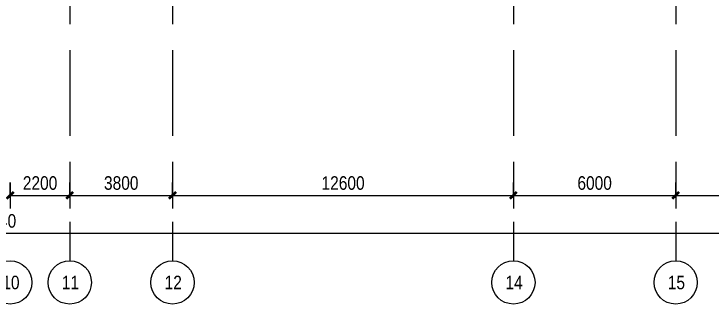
# Model space of a CAD drawing. Header units: millimetres. Extents: x 48966 to 155647, y -43515 to 26217.
# Drawn here: x 104469 to 130239, y -43338 to -32623 of the extents above; entities that cross this region are included whole.
import ezdxf

# ---------------------------------------------------------------- set-up
doc = ezdxf.new("R2010")
doc.units = ezdxf.units.MM
doc.linetypes.add('Осевые', pattern=[6350, 1270, -952.5, 3175, -952.5])
for name, color, linetype, lineweight in [('Оси', 7, 'Continuous', 9), ('Оси-1', 7, 'Continuous', 18), ('Оси-2', 7, 'Осевые', 9), ('Размеры', 7, 'Continuous', 9), ('Размеры-200', 7, 'Continuous', 9)]:
    doc.layers.add(name, color=color, linetype=linetype, lineweight=lineweight)
doc.styles.add('Arial Narrow', font='Arial Narrow.ttf', dxfattribs={"height": 500})
doc.dimstyles.new('Диагональ_-_2_5_мм_Arial_narrow', dxfattribs={"dimscale": 304.8, "dimtxt": 511.715487, "dimasz": 0.787402, "dimexe": 1.574803, "dimexo": 0.0625, "dimgap": 0.19685, "dimtad": 1, "dimdec": 0, "dimzin": 0, "dimdsep": 46, "dimtxsty": 'Arial Narrow', "dimblk1": 'OBLIQUE', "dimblk2": 'OBLIQUE', "dimsah": 1, "dimcen": 0.09, "dimdle": 1.574803, "dimazin": 0, "dimtfac": 1, "dimtdec": 4, "dimtix": 1, "dimtmove": 0, "dimatfit": 3, "dimfxl": 1.574803, "dimfxlon": 1, "dimtvp": 1, "dimtolj": 1, "dimtzin": 0, "dimarcsym": 2})

# ---------------------------------------------------------------- blocks, each defined once
blk = doc.blocks.new('Ось сетки - По умолчанию 2-349628-План 5-го этажа на отм_ _12_600')
at = {"layer": 'Оси-1'}
blk.add_circle((0, 0), 4, dxfattribs=at)
blk = doc.blocks.new('DIMBLOCK1-План 5-го этажа на отм_ _12_600')
at = {"layer": 'Размеры-200', "lineweight": 35, "transparency": 16777216}
for points in [[(57332, -40724), (57452, -40604), (57212, -40844)], [(150172, -40724), (150292, -40604), (150052, -40844)]]:
    blk.add_hatch(color=256, dxfattribs=at).paths.add_polyline_path(points, flags=0)
at = {"layer": 'Размеры-200', "transparency": 16777216}
for p, q in [((57332, -40244), (57332, -41204)), ((57332, -40724), (57332, -40244)), ((150172, -40244), (150172, -41204)), ((150172, -40724), (150172, -40244)), ((56852, -40724), (150652, -40724))]:
    blk.add_line(p, q, dxfattribs=at)
at = {"layer": 'Размеры-200', "lineweight": 35, "transparency": 16777216}
for p, q in [((57452, -40604), (57212, -40844)), ((57332, -40724), (57452, -40604)), ((150292, -40604), (150052, -40844)), ((150172, -40724), (150292, -40604)), ((57212, -40844), (57332, -40724)), ((150052, -40844), (150172, -40724))]:
    blk.add_line(p, q, dxfattribs=at)
at = {"layer": 'Размеры-200', "color": 0, "transparency": 16777216, "insert": (102960, -40017), "char_height": 500, "width": 1900.66, "attachment_point": 1, "line_spacing_factor": 0.974696, "style": 'Arial Narrow'}
blk.add_mtext('92840', dxfattribs=at)
blk = doc.blocks.new('_Oblique')
at = {"color": 0, "linetype": 'ByBlock', "lineweight": -2}
blk.add_line((-0.5, -0.5), (0.5, 0.5), dxfattribs=at)
blk = doc.blocks.new('DIMBLOCK11-План 5-го этажа на отм_ _12_600')
at = {"layer": 'Размеры-200', "lineweight": 35, "transparency": 16777216}
for points in [[(104332, -39324), (104452, -39204), (104212, -39444)], [(106532, -39324), (106652, -39204), (106412, -39444)]]:
    blk.add_hatch(color=256, dxfattribs=at).paths.add_polyline_path(points, flags=0)
at = {"layer": 'Размеры-200', "transparency": 16777216}
for p, q in [((104332, -38844), (104332, -39804)), ((104332, -39324), (104332, -38844)), ((106532, -38844), (106532, -39804)), ((106532, -39324), (106532, -38844)), ((104332, -39324), (106532, -39324))]:
    blk.add_line(p, q, dxfattribs=at)
at = {"layer": 'Размеры-200', "lineweight": 35, "transparency": 16777216}
for p, q in [((104452, -39204), (104212, -39444)), ((104212, -39444), (104332, -39324)), ((104332, -39324), (104452, -39204)), ((106652, -39204), (106412, -39444)), ((106412, -39444), (106532, -39324)), ((106532, -39324), (106652, -39204))]:
    blk.add_line(p, q, dxfattribs=at)
at = {"layer": 'Размеры-200', "color": 0, "transparency": 16777216, "insert": (104798, -38617), "char_height": 500, "width": 1520.53, "attachment_point": 1, "line_spacing_factor": 0.974696, "style": 'Arial Narrow'}
blk.add_mtext('2200', dxfattribs=at)
blk = doc.blocks.new('DIMBLOCK12-План 5-го этажа на отм_ _12_600')
at = {"layer": 'Размеры-200', "lineweight": 35, "transparency": 16777216}
for points in [[(106532, -39324), (106652, -39204), (106412, -39444)], [(110332, -39324), (110452, -39204), (110212, -39444)]]:
    blk.add_hatch(color=256, dxfattribs=at).paths.add_polyline_path(points, flags=0)
at = {"layer": 'Размеры-200', "transparency": 16777216}
for p, q in [((106532, -38844), (106532, -39804)), ((106532, -39324), (106532, -38844)), ((110332, -38844), (110332, -39804)), ((110332, -39324), (110332, -38844)), ((106532, -39324), (110332, -39324))]:
    blk.add_line(p, q, dxfattribs=at)
at = {"layer": 'Размеры-200', "lineweight": 35, "transparency": 16777216}
for p, q in [((106652, -39204), (106412, -39444)), ((106412, -39444), (106532, -39324)), ((106532, -39324), (106652, -39204)), ((110452, -39204), (110212, -39444)), ((110212, -39444), (110332, -39324)), ((110332, -39324), (110452, -39204))]:
    blk.add_line(p, q, dxfattribs=at)
at = {"layer": 'Размеры-200', "color": 0, "transparency": 16777216, "insert": (107798, -38617), "char_height": 500, "width": 1520.53, "attachment_point": 1, "line_spacing_factor": 0.974696, "style": 'Arial Narrow'}
blk.add_mtext('3800', dxfattribs=at)
blk = doc.blocks.new('DIMBLOCK13-План 5-го этажа на отм_ _12_600')
at = {"layer": 'Размеры-200', "lineweight": 35, "transparency": 16777216}
for points in [[(110332, -39324), (110452, -39204), (110212, -39444)], [(122932, -39324), (123052, -39204), (122812, -39444)]]:
    blk.add_hatch(color=256, dxfattribs=at).paths.add_polyline_path(points, flags=0)
at = {"layer": 'Размеры-200', "transparency": 16777216}
for p, q in [((110332, -38844), (110332, -39804)), ((110332, -39324), (110332, -38844)), ((122932, -38844), (122932, -39804)), ((122932, -39324), (122932, -38844)), ((110332, -39324), (122932, -39324))]:
    blk.add_line(p, q, dxfattribs=at)
at = {"layer": 'Размеры-200', "lineweight": 35, "transparency": 16777216}
for p, q in [((110452, -39204), (110212, -39444)), ((110212, -39444), (110332, -39324)), ((110332, -39324), (110452, -39204)), ((123052, -39204), (122812, -39444)), ((122812, -39444), (122932, -39324)), ((122932, -39324), (123052, -39204))]:
    blk.add_line(p, q, dxfattribs=at)
at = {"layer": 'Размеры-200', "color": 0, "transparency": 16777216, "insert": (115840, -38617), "char_height": 500, "width": 1900.66, "attachment_point": 1, "line_spacing_factor": 0.974696, "style": 'Arial Narrow'}
blk.add_mtext('12600', dxfattribs=at)
blk = doc.blocks.new('DIMBLOCK14-План 5-го этажа на отм_ _12_600')
at = {"layer": 'Размеры-200', "lineweight": 35, "transparency": 16777216}
for points in [[(122932, -39324), (123052, -39204), (122812, -39444)], [(128932, -39324), (129052, -39204), (128812, -39444)]]:
    blk.add_hatch(color=256, dxfattribs=at).paths.add_polyline_path(points, flags=0)
at = {"layer": 'Размеры-200', "transparency": 16777216}
for p, q in [((122932, -38844), (122932, -39804)), ((122932, -39324), (122932, -38844)), ((128932, -38844), (128932, -39804)), ((128932, -39324), (128932, -38844)), ((122932, -39324), (128932, -39324))]:
    blk.add_line(p, q, dxfattribs=at)
at = {"layer": 'Размеры-200', "lineweight": 35, "transparency": 16777216}
for p, q in [((123052, -39204), (122812, -39444)), ((122812, -39444), (122932, -39324)), ((122932, -39324), (123052, -39204)), ((129052, -39204), (128812, -39444)), ((128812, -39444), (128932, -39324)), ((128932, -39324), (129052, -39204))]:
    blk.add_line(p, q, dxfattribs=at)
at = {"layer": 'Размеры-200', "color": 0, "transparency": 16777216, "insert": (125298, -38617), "char_height": 500, "width": 1520.53, "attachment_point": 1, "line_spacing_factor": 0.974696, "style": 'Arial Narrow'}
blk.add_mtext('6000', dxfattribs=at)
blk = doc.blocks.new('DIMBLOCK15-План 5-го этажа на отм_ _12_600')
at = {"layer": 'Размеры-200', "lineweight": 35, "transparency": 16777216}
for points in [[(128932, -39324), (129052, -39204), (128812, -39444)], [(135532, -39324), (135652, -39204), (135412, -39444)]]:
    blk.add_hatch(color=256, dxfattribs=at).paths.add_polyline_path(points, flags=0)
at = {"layer": 'Размеры-200', "transparency": 16777216}
for p, q in [((128932, -38844), (128932, -39804)), ((128932, -39324), (128932, -38844)), ((135532, -38844), (135532, -39804)), ((135532, -39324), (135532, -38844)), ((128932, -39324), (135532, -39324))]:
    blk.add_line(p, q, dxfattribs=at)
at = {"layer": 'Размеры-200', "lineweight": 35, "transparency": 16777216}
for p, q in [((129052, -39204), (128812, -39444)), ((128812, -39444), (128932, -39324)), ((128932, -39324), (129052, -39204)), ((135652, -39204), (135412, -39444)), ((135412, -39444), (135532, -39324)), ((135532, -39324), (135652, -39204))]:
    blk.add_line(p, q, dxfattribs=at)
at = {"layer": 'Размеры-200', "color": 0, "transparency": 16777216, "insert": (131598, -38617), "char_height": 500, "width": 1520.53, "attachment_point": 1, "line_spacing_factor": 0.974696, "style": 'Arial Narrow'}
blk.add_mtext('6600', dxfattribs=at)

msp = doc.modelspace()

# ---------------------------------------------------------------- linework, layer by layer
at = {"layer": 'Оси-2'}
for p, q in [((106531.6, 25417.1), (106531.6, -41737.8)), ((110331.6, 25417.1), (110331.6, -41737.8)), ((122931.6, 25417.1), (122931.6, -41737.8)), ((128931.6, 25417.1), (128931.6, -41737.8))]:
    msp.add_line(p, q, dxfattribs=at)

# ---------------------------------------------------------------- block references
at = {"layer": 'Оси-1', "xscale": 199.9999999999999, "yscale": 199.9999999999999, "zscale": 199.9999999999999, "rotation": 180}
for p in [(104331.6, -42537.8), (106531.6, -42537.8), (110331.6, -42537.8), (122931.6, -42537.8), (128931.6, -42537.8)]:
    msp.add_blockref('Ось сетки - По умолчанию 2-349628-План 5-го этажа на отм_ _12_600', p, dxfattribs=at)

# ---------------------------------------------------------------- texts
at = {"layer": 'Оси', "char_height": 500, "width": 769.62, "attachment_point": 1, "style": 'Arial Narrow'}
for s, insert in [('10', (104039.4, -42291.7)), ('11', (106239.4, -42291.7)), ('12', (110039.4, -42291.7)), ('14', (122639.4, -42291.7)), ('15', (128639.4, -42291.7))]:
    msp.add_mtext(s, dxfattribs=dict(at, insert=insert))

# ---------------------------------------------------------------- dimensions: what is measured, and where the dimension line sits
at = {"layer": 'Размеры'}
for base, p1, p2, override, picture, middle in [((106531.6, -39323.6), (104331.6, -38843.6), (106531.6, -38843.6), {"dimpost": '<>', "dimfxl": 2200}, 'DIMBLOCK11-План 5-го этажа на отм_ _12_600', (105431.6, -39008.3)), ((110331.6, -39323.6), (106531.6, -38843.6), (110331.6, -38843.6), {"dimpost": '<>', "dimfxl": 3800}, 'DIMBLOCK12-План 5-го этажа на отм_ _12_600', (108431.6, -39008.3)), ((122931.6, -39323.6), (110331.6, -38843.6), (122931.6, -38843.6), {"dimpost": '<>', "dimfxl": 12600}, 'DIMBLOCK13-План 5-го этажа на отм_ _12_600', (116631.6, -39008.3)), ((128931.6, -39323.6), (122931.6, -38843.6), (128931.6, -38843.6), {"dimpost": '<>', "dimfxl": 6000}, 'DIMBLOCK14-План 5-го этажа на отм_ _12_600', (125931.6, -39008.3)), ((135531.6, -39323.6), (128931.6, -38843.6), (135531.6, -38843.6), {"dimpost": '<>', "dimfxl": 6600}, 'DIMBLOCK15-План 5-го этажа на отм_ _12_600', (132231.6, -39008.3)), ((150171.6, -40723.6), (57331.6, -40243.6), (150171.6, -40243.6), {"dimpost": '<>', "dimfxl": 92840}, 'DIMBLOCK1-План 5-го этажа на отм_ _12_600', (103751.6, -40408.3))]:
    dim = msp.add_linear_dim(base=base, p1=p1, p2=p2, dimstyle='Диагональ_-_2_5_мм_Arial_narrow', override=override, dxfattribs=at)
    dim.commit()
    dim.dimension.update_dxf_attribs({"geometry": picture, "text_midpoint": middle})

doc.saveas('drawing.dxf')
